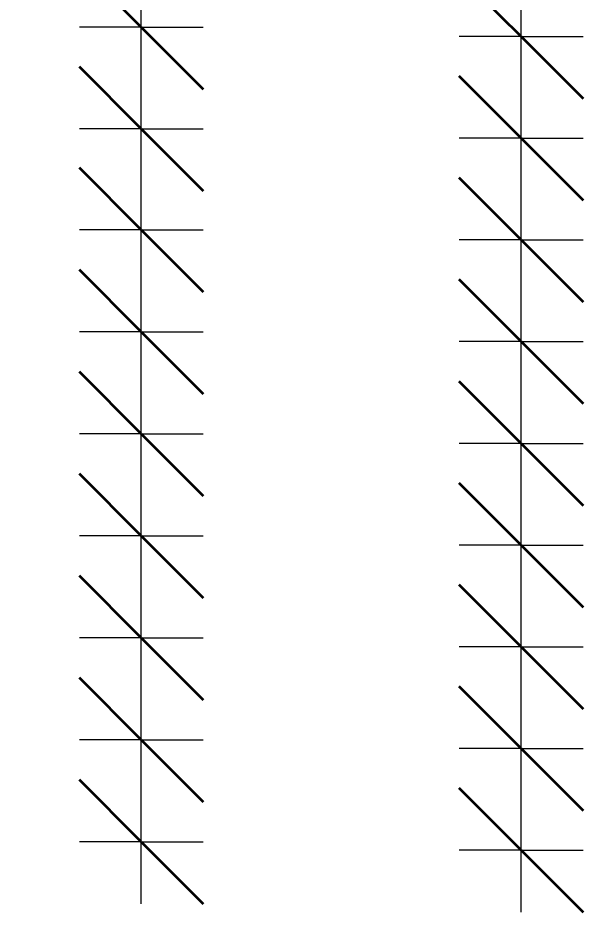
# Model space of a CAD drawing. Header units: millimetres. Extents: x -31655 to -5862, y 2843 to 78926.
# Drawn here: x -25720 to -25173, y 3244 to 4109 of the extents above; entities that cross this region are included whole.
import ezdxf

# ---------------------------------------------------------------- set-up
doc = ezdxf.new("R2010")
doc.units = ezdxf.units.MM
doc.layers.add('A-ANNO-DIMS', color=211, linetype='Continuous', lineweight=9)
doc.layers.add('A-ANNO-DIMS-40', color=211, linetype='Continuous', lineweight=9)
doc.styles.add('Nirmala UI', font='Nirmala.ttf', dxfattribs={"height": 95.25})
doc.dimstyles.new('Arc_Length_-_2_5mm_Arial', dxfattribs={"dimscale": 304.8, "dimtxt": 100.546939, "dimasz": 0.393701, "dimexe": 0.19685, "dimexo": 0.0625, "dimgap": 0.229659, "dimtad": 1, "dimdec": 4, "dimzin": 0, "dimdsep": 46, "dimtxsty": 'Nirmala UI', "dimblk1": 'OBLIQUE', "dimblk2": 'OBLIQUE', "dimsah": 1, "dimcen": 0.09, "dimdle": 0.19685, "dimazin": 0, "dimtfac": 1, "dimtdec": 4, "dimtix": 1, "dimtmove": 0, "dimatfit": 3, "dimfxl": 0.19685, "dimfxlon": 1, "dimtvp": 1, "dimtolj": 1, "dimtzin": 0, "dimarcsym": 2})

# ---------------------------------------------------------------- blocks, each defined once
blk = doc.blocks.new('DIMBLOCK1-Elevation Front')
at = {"layer": 'A-ANNO-DIMS-40', "lineweight": 35}
for p, q in [((-25600.58, 3410.47), (-25660.58, 3470.47)), ((-25600.58, 3410.47), (-25540.58, 3350.47)), ((-25600.58, 3311.75), (-25660.58, 3371.75)), ((-25600.58, 3311.75), (-25540.58, 3251.75))]:
    blk.add_line(p, q, dxfattribs=at)
at = {"layer": 'A-ANNO-DIMS-40'}
for p, q in [((-25600.58, 3410.47), (-25660.58, 3410.47)), ((-25600.58, 3251.75), (-25600.58, 3410.47)), ((-25600.58, 3410.47), (-25540.58, 3410.47)), ((-25600.58, 3311.75), (-25660.58, 3311.75)), ((-25600.58, 3311.75), (-25540.58, 3311.75))]:
    blk.add_line(p, q, dxfattribs=at)
blk = doc.blocks.new('_Oblique')
at = {"color": 0, "linetype": 'ByBlock', "lineweight": -2}
blk.add_line((-0.5, -0.5), (0.5, 0.5), dxfattribs=at)
blk = doc.blocks.new('DIMBLOCK2-Elevation Front')
at = {"layer": 'A-ANNO-DIMS-40', "lineweight": 35}
for p, q in [((-25600.58, 3509.19), (-25660.58, 3569.19)), ((-25600.58, 3509.19), (-25540.58, 3449.19)), ((-25600.58, 3410.47), (-25660.58, 3470.47)), ((-25600.58, 3410.47), (-25540.58, 3350.47))]:
    blk.add_line(p, q, dxfattribs=at)
at = {"layer": 'A-ANNO-DIMS-40'}
for p, q in [((-25600.58, 3509.19), (-25660.58, 3509.19)), ((-25600.58, 3410.47), (-25600.58, 3509.19)), ((-25600.58, 3509.19), (-25540.58, 3509.19)), ((-25600.58, 3410.47), (-25660.58, 3410.47)), ((-25600.58, 3410.47), (-25540.58, 3410.47))]:
    blk.add_line(p, q, dxfattribs=at)
blk = doc.blocks.new('DIMBLOCK3-Elevation Front')
at = {"layer": 'A-ANNO-DIMS-40', "lineweight": 35}
for p, q in [((-25600.58, 3607.92), (-25660.58, 3667.92)), ((-25600.58, 3607.92), (-25540.58, 3547.92)), ((-25600.58, 3509.19), (-25660.58, 3569.19)), ((-25600.58, 3509.19), (-25540.58, 3449.19))]:
    blk.add_line(p, q, dxfattribs=at)
at = {"layer": 'A-ANNO-DIMS-40'}
for p, q in [((-25600.58, 3607.92), (-25660.58, 3607.92)), ((-25600.58, 3509.19), (-25600.58, 3607.92)), ((-25600.58, 3607.92), (-25540.58, 3607.92)), ((-25600.58, 3509.19), (-25660.58, 3509.19)), ((-25600.58, 3509.19), (-25540.58, 3509.19))]:
    blk.add_line(p, q, dxfattribs=at)
blk = doc.blocks.new('DIMBLOCK4-Elevation Front')
at = {"layer": 'A-ANNO-DIMS-40', "lineweight": 35}
for p, q in [((-25600.58, 3706.64), (-25660.58, 3766.64)), ((-25600.58, 3706.64), (-25540.58, 3646.64)), ((-25600.58, 3607.92), (-25660.58, 3667.92)), ((-25600.58, 3607.92), (-25540.58, 3547.92))]:
    blk.add_line(p, q, dxfattribs=at)
at = {"layer": 'A-ANNO-DIMS-40'}
for p, q in [((-25600.58, 3706.64), (-25660.58, 3706.64)), ((-25600.58, 3607.92), (-25600.58, 3706.64)), ((-25600.58, 3706.64), (-25540.58, 3706.64)), ((-25600.58, 3607.92), (-25660.58, 3607.92)), ((-25600.58, 3607.92), (-25540.58, 3607.92))]:
    blk.add_line(p, q, dxfattribs=at)
blk = doc.blocks.new('DIMBLOCK5-Elevation Front')
at = {"layer": 'A-ANNO-DIMS-40', "lineweight": 35}
for p, q in [((-25600.58, 3805.36), (-25660.58, 3865.36)), ((-25600.58, 3805.36), (-25540.58, 3745.36)), ((-25600.58, 3706.64), (-25660.58, 3766.64)), ((-25600.58, 3706.64), (-25540.58, 3646.64))]:
    blk.add_line(p, q, dxfattribs=at)
at = {"layer": 'A-ANNO-DIMS-40'}
for p, q in [((-25600.58, 3805.36), (-25660.58, 3805.36)), ((-25600.58, 3706.64), (-25600.58, 3805.36)), ((-25600.58, 3805.36), (-25540.58, 3805.36)), ((-25600.58, 3706.64), (-25660.58, 3706.64)), ((-25600.58, 3706.64), (-25540.58, 3706.64))]:
    blk.add_line(p, q, dxfattribs=at)
blk = doc.blocks.new('DIMBLOCK6-Elevation Front')
at = {"layer": 'A-ANNO-DIMS-40', "lineweight": 35}
for p, q in [((-25600.58, 3904.08), (-25660.58, 3964.08)), ((-25600.58, 3904.08), (-25540.58, 3844.08)), ((-25600.58, 3805.36), (-25660.58, 3865.36)), ((-25600.58, 3805.36), (-25540.58, 3745.36))]:
    blk.add_line(p, q, dxfattribs=at)
at = {"layer": 'A-ANNO-DIMS-40'}
for p, q in [((-25600.58, 3904.08), (-25660.58, 3904.08)), ((-25600.58, 3805.36), (-25600.58, 3904.08)), ((-25600.58, 3904.08), (-25540.58, 3904.08)), ((-25600.58, 3805.36), (-25660.58, 3805.36)), ((-25600.58, 3805.36), (-25540.58, 3805.36))]:
    blk.add_line(p, q, dxfattribs=at)
blk = doc.blocks.new('DIMBLOCK7-Elevation Front')
at = {"layer": 'A-ANNO-DIMS-40', "lineweight": 35}
for p, q in [((-25600.58, 4001.73), (-25660.58, 4061.73)), ((-25600.58, 4001.73), (-25540.58, 3941.73)), ((-25600.58, 3904.08), (-25660.58, 3964.08)), ((-25600.58, 3904.08), (-25540.58, 3844.08))]:
    blk.add_line(p, q, dxfattribs=at)
at = {"layer": 'A-ANNO-DIMS-40'}
for p, q in [((-25600.58, 4001.73), (-25660.58, 4001.73)), ((-25600.58, 3904.08), (-25600.58, 4001.73)), ((-25600.58, 4001.73), (-25540.58, 4001.73)), ((-25600.58, 3904.08), (-25660.58, 3904.08)), ((-25600.58, 3904.08), (-25540.58, 3904.08))]:
    blk.add_line(p, q, dxfattribs=at)
blk = doc.blocks.new('DIMBLOCK8-Elevation Front')
at = {"layer": 'A-ANNO-DIMS-40', "lineweight": 35}
for p, q in [((-25600.58, 4100.06), (-25660.58, 4160.06)), ((-25600.58, 4100.06), (-25540.58, 4040.06)), ((-25600.58, 4001.73), (-25660.58, 4061.73)), ((-25600.58, 4001.73), (-25540.58, 3941.73))]:
    blk.add_line(p, q, dxfattribs=at)
at = {"layer": 'A-ANNO-DIMS-40'}
for p, q in [((-25600.58, 4100.06), (-25660.58, 4100.06)), ((-25600.58, 4001.73), (-25600.58, 4100.06)), ((-25600.58, 4100.06), (-25540.58, 4100.06)), ((-25600.58, 4001.73), (-25660.58, 4001.73)), ((-25600.58, 4001.73), (-25540.58, 4001.73))]:
    blk.add_line(p, q, dxfattribs=at)
blk = doc.blocks.new('DIMBLOCK9-Elevation Front')
at = {"layer": 'A-ANNO-DIMS-40', "lineweight": 35}
for p, q in [((-25600.58, 4198.39), (-25660.58, 4258.39)), ((-25600.58, 4198.39), (-25540.58, 4138.39)), ((-25600.58, 4100.06), (-25660.58, 4160.06)), ((-25600.58, 4100.06), (-25540.58, 4040.06))]:
    blk.add_line(p, q, dxfattribs=at)
at = {"layer": 'A-ANNO-DIMS-40'}
for p, q in [((-25600.58, 4198.39), (-25660.58, 4198.39)), ((-25600.58, 4100.06), (-25600.58, 4198.39)), ((-25600.58, 4198.39), (-25540.58, 4198.39)), ((-25600.58, 4100.06), (-25660.58, 4100.06)), ((-25600.58, 4100.06), (-25540.58, 4100.06))]:
    blk.add_line(p, q, dxfattribs=at)
blk = doc.blocks.new('DIMBLOCK30-Elevation Front')
at = {"layer": 'A-ANNO-DIMS-40', "lineweight": 35}
for p, q in [((-25600.58, 4001.73), (-25660.58, 4061.73)), ((-25600.58, 4001.73), (-25540.58, 3941.73)), ((-25600.58, 3904.08), (-25660.58, 3964.08)), ((-25600.58, 3904.08), (-25540.58, 3844.08)), ((-25600.58, 3805.36), (-25660.58, 3865.36)), ((-25600.58, 3805.36), (-25540.58, 3745.36)), ((-25600.58, 3706.64), (-25660.58, 3766.64)), ((-25600.58, 3706.64), (-25540.58, 3646.64)), ((-25600.58, 3607.92), (-25660.58, 3667.92)), ((-25600.58, 3607.92), (-25540.58, 3547.92)), ((-25600.58, 3509.19), (-25660.58, 3569.19)), ((-25600.58, 3509.19), (-25540.58, 3449.19)), ((-25600.58, 3410.47), (-25660.58, 3470.47)), ((-25600.58, 3410.47), (-25540.58, 3350.47)), ((-25600.58, 3311.75), (-25660.58, 3371.75)), ((-25600.58, 3311.75), (-25540.58, 3251.75))]:
    blk.add_line(p, q, dxfattribs=at)
at = {"layer": 'A-ANNO-DIMS-40'}
for p, q in [((-25600.58, 4001.73), (-25660.58, 4001.73)), ((-25600.58, 3904.08), (-25600.58, 4001.73)), ((-25600.58, 4001.73), (-25540.58, 4001.73)), ((-25600.58, 3904.08), (-25660.58, 3904.08)), ((-25600.58, 3251.75), (-25600.58, 3904.08)), ((-25600.58, 3805.36), (-25600.58, 3904.08)), ((-25600.58, 3904.08), (-25540.58, 3904.08)), ((-25600.58, 3805.36), (-25660.58, 3805.36)), ((-25600.58, 3706.64), (-25600.58, 3805.36)), ((-25600.58, 3805.36), (-25540.58, 3805.36)), ((-25600.58, 3706.64), (-25660.58, 3706.64)), ((-25600.58, 3607.92), (-25600.58, 3706.64)), ((-25600.58, 3706.64), (-25540.58, 3706.64)), ((-25600.58, 3607.92), (-25660.58, 3607.92)), ((-25600.58, 3509.19), (-25600.58, 3607.92)), ((-25600.58, 3607.92), (-25540.58, 3607.92)), ((-25600.58, 3509.19), (-25660.58, 3509.19)), ((-25600.58, 3410.47), (-25600.58, 3509.19)), ((-25600.58, 3509.19), (-25540.58, 3509.19)), ((-25600.58, 3410.47), (-25660.58, 3410.47)), ((-25600.58, 3251.75), (-25600.58, 3410.47)), ((-25600.58, 3410.47), (-25540.58, 3410.47)), ((-25600.58, 3311.75), (-25660.58, 3311.75)), ((-25600.58, 3311.75), (-25540.58, 3311.75))]:
    blk.add_line(p, q, dxfattribs=at)
blk = doc.blocks.new('_None')
blk = doc.blocks.new('DIMBLOCK31-Elevation Front')
at = {"layer": 'A-ANNO-DIMS-40', "lineweight": 35}
for p, q in [((-25600.58, 5575.96), (-25660.58, 5635.96)), ((-25600.58, 5575.96), (-25540.58, 5515.96)), ((-25600.58, 5476.68), (-25660.58, 5536.68)), ((-25600.58, 5476.68), (-25540.58, 5416.68)), ((-25600.58, 5378.35), (-25660.58, 5438.35)), ((-25600.58, 5378.35), (-25540.58, 5318.35)), ((-25600.58, 5280.02), (-25660.58, 5340.02)), ((-25600.58, 5280.02), (-25540.58, 5220.02)), ((-25600.58, 5181.69), (-25660.58, 5241.69)), ((-25600.58, 5181.69), (-25540.58, 5121.69)), ((-25600.58, 5083.36), (-25660.58, 5143.36)), ((-25600.58, 5083.36), (-25540.58, 5023.36)), ((-25600.58, 4985.03), (-25660.58, 5045.03)), ((-25600.58, 4985.03), (-25540.58, 4925.03)), ((-25600.58, 4886.7), (-25660.58, 4946.7)), ((-25600.58, 4886.7), (-25540.58, 4826.7)), ((-25600.58, 4788.37), (-25660.58, 4848.37)), ((-25600.58, 4788.37), (-25540.58, 4728.37)), ((-25600.58, 4690.04), (-25660.58, 4750.04)), ((-25600.58, 4690.04), (-25540.58, 4630.04)), ((-25600.58, 4591.71), (-25660.58, 4651.71)), ((-25600.58, 4591.71), (-25540.58, 4531.71)), ((-25600.58, 4493.38), (-25660.58, 4553.38)), ((-25600.58, 4493.38), (-25540.58, 4433.38)), ((-25600.58, 4395.05), (-25660.58, 4455.05)), ((-25600.58, 4395.05), (-25540.58, 4335.05)), ((-25600.58, 4296.72), (-25660.58, 4356.72)), ((-25600.58, 4296.72), (-25540.58, 4236.72)), ((-25600.58, 4198.39), (-25660.58, 4258.39)), ((-25600.58, 4198.39), (-25540.58, 4138.39)), ((-25600.58, 4100.06), (-25660.58, 4160.06)), ((-25600.58, 4100.06), (-25540.58, 4040.06)), ((-25600.58, 4001.73), (-25660.58, 4061.73)), ((-25600.58, 4001.73), (-25540.58, 3941.73)), ((-25600.58, 3904.08), (-25660.58, 3964.08)), ((-25600.58, 3904.08), (-25540.58, 3844.08))]:
    blk.add_line(p, q, dxfattribs=at)
at = {"layer": 'A-ANNO-DIMS-40'}
for p, q in [((-25600.58, 5575.96), (-25660.58, 5575.96)), ((-25600.58, 5476.68), (-25600.58, 5575.96)), ((-25600.58, 5575.96), (-25540.58, 5575.96)), ((-25600.58, 5476.68), (-25660.58, 5476.68)), ((-25600.58, 3904.08), (-25600.58, 5476.68)), ((-25600.58, 5378.35), (-25600.58, 5476.68)), ((-25600.58, 5476.68), (-25540.58, 5476.68)), ((-25600.58, 5378.35), (-25660.58, 5378.35)), ((-25600.58, 5280.02), (-25600.58, 5378.35)), ((-25600.58, 5378.35), (-25540.58, 5378.35)), ((-25600.58, 5280.02), (-25660.58, 5280.02)), ((-25600.58, 5181.69), (-25600.58, 5280.02)), ((-25600.58, 5280.02), (-25540.58, 5280.02)), ((-25600.58, 5181.69), (-25660.58, 5181.69)), ((-25600.58, 5083.36), (-25600.58, 5181.69)), ((-25600.58, 5181.69), (-25540.58, 5181.69)), ((-25600.58, 5083.36), (-25660.58, 5083.36)), ((-25600.58, 4985.03), (-25600.58, 5083.36)), ((-25600.58, 5083.36), (-25540.58, 5083.36)), ((-25600.58, 4985.03), (-25660.58, 4985.03)), ((-25600.58, 4886.7), (-25600.58, 4985.03)), ((-25600.58, 4985.03), (-25540.58, 4985.03)), ((-25600.58, 4886.7), (-25660.58, 4886.7)), ((-25600.58, 4788.37), (-25600.58, 4886.7)), ((-25600.58, 4886.7), (-25540.58, 4886.7)), ((-25600.58, 4788.37), (-25660.58, 4788.37)), ((-25600.58, 4690.04), (-25600.58, 4788.37)), ((-25600.58, 4788.37), (-25540.58, 4788.37)), ((-25600.58, 4690.04), (-25660.58, 4690.04)), ((-25600.58, 4591.71), (-25600.58, 4690.04)), ((-25600.58, 4690.04), (-25540.58, 4690.04)), ((-25600.58, 4591.71), (-25660.58, 4591.71)), ((-25600.58, 4493.38), (-25600.58, 4591.71)), ((-25600.58, 4591.71), (-25540.58, 4591.71)), ((-25600.58, 4493.38), (-25660.58, 4493.38)), ((-25600.58, 4395.05), (-25600.58, 4493.38)), ((-25600.58, 4493.38), (-25540.58, 4493.38)), ((-25600.58, 4395.05), (-25660.58, 4395.05)), ((-25600.58, 4296.72), (-25600.58, 4395.05)), ((-25600.58, 4395.05), (-25540.58, 4395.05)), ((-25600.58, 4296.72), (-25660.58, 4296.72)), ((-25600.58, 4198.39), (-25600.58, 4296.72)), ((-25600.58, 4296.72), (-25540.58, 4296.72)), ((-25600.58, 4198.39), (-25660.58, 4198.39)), ((-25600.58, 4100.06), (-25600.58, 4198.39)), ((-25600.58, 4198.39), (-25540.58, 4198.39)), ((-25600.58, 4100.06), (-25660.58, 4100.06)), ((-25600.58, 4001.73), (-25600.58, 4100.06)), ((-25600.58, 4100.06), (-25540.58, 4100.06)), ((-25600.58, 4001.73), (-25660.58, 4001.73)), ((-25600.58, 3904.08), (-25600.58, 4001.73)), ((-25600.58, 4001.73), (-25540.58, 4001.73)), ((-25600.58, 3904.08), (-25660.58, 3904.08)), ((-25600.58, 3904.08), (-25540.58, 3904.08))]:
    blk.add_line(p, q, dxfattribs=at)
blk = doc.blocks.new('DIMBLOCK34-Elevation Front')
at = {"layer": 'A-ANNO-DIMS-40', "lineweight": 35}
for p, q in [((-25232.69, 3402.16), (-25292.69, 3462.16)), ((-25232.69, 3402.16), (-25172.69, 3342.16)), ((-25232.69, 3303.75), (-25292.69, 3363.75)), ((-25232.69, 3303.75), (-25172.69, 3243.75))]:
    blk.add_line(p, q, dxfattribs=at)
at = {"layer": 'A-ANNO-DIMS-40'}
for p, q in [((-25232.69, 3402.16), (-25292.69, 3402.16)), ((-25232.69, 3243.75), (-25232.69, 3402.16)), ((-25232.69, 3402.16), (-25172.69, 3402.16)), ((-25232.69, 3303.75), (-25292.69, 3303.75)), ((-25232.69, 3303.75), (-25172.69, 3303.75))]:
    blk.add_line(p, q, dxfattribs=at)
blk = doc.blocks.new('DIMBLOCK35-Elevation Front')
at = {"layer": 'A-ANNO-DIMS-40', "lineweight": 35}
for p, q in [((-25232.69, 3500.57), (-25292.69, 3560.57)), ((-25232.69, 3500.57), (-25172.69, 3440.57)), ((-25232.69, 3402.16), (-25292.69, 3462.16)), ((-25232.69, 3402.16), (-25172.69, 3342.16))]:
    blk.add_line(p, q, dxfattribs=at)
at = {"layer": 'A-ANNO-DIMS-40'}
for p, q in [((-25232.69, 3500.57), (-25292.69, 3500.57)), ((-25232.69, 3402.16), (-25232.69, 3500.57)), ((-25232.69, 3500.57), (-25172.69, 3500.57)), ((-25232.69, 3402.16), (-25292.69, 3402.16)), ((-25232.69, 3402.16), (-25172.69, 3402.16))]:
    blk.add_line(p, q, dxfattribs=at)
blk = doc.blocks.new('DIMBLOCK36-Elevation Front')
at = {"layer": 'A-ANNO-DIMS-40', "lineweight": 35}
for p, q in [((-25232.69, 3598.98), (-25292.69, 3658.98)), ((-25232.69, 3598.98), (-25172.69, 3538.98)), ((-25232.69, 3500.57), (-25292.69, 3560.57)), ((-25232.69, 3500.57), (-25172.69, 3440.57))]:
    blk.add_line(p, q, dxfattribs=at)
at = {"layer": 'A-ANNO-DIMS-40'}
for p, q in [((-25232.69, 3598.98), (-25292.69, 3598.98)), ((-25232.69, 3500.57), (-25232.69, 3598.98)), ((-25232.69, 3598.98), (-25172.69, 3598.98)), ((-25232.69, 3500.57), (-25292.69, 3500.57)), ((-25232.69, 3500.57), (-25172.69, 3500.57))]:
    blk.add_line(p, q, dxfattribs=at)
blk = doc.blocks.new('DIMBLOCK37-Elevation Front')
at = {"layer": 'A-ANNO-DIMS-40', "lineweight": 35}
for p, q in [((-25232.69, 3697.39), (-25292.69, 3757.39)), ((-25232.69, 3697.39), (-25172.69, 3637.39)), ((-25232.69, 3598.98), (-25292.69, 3658.98)), ((-25232.69, 3598.98), (-25172.69, 3538.98))]:
    blk.add_line(p, q, dxfattribs=at)
at = {"layer": 'A-ANNO-DIMS-40'}
for p, q in [((-25232.69, 3697.39), (-25292.69, 3697.39)), ((-25232.69, 3598.98), (-25232.69, 3697.39)), ((-25232.69, 3697.39), (-25172.69, 3697.39)), ((-25232.69, 3598.98), (-25292.69, 3598.98)), ((-25232.69, 3598.98), (-25172.69, 3598.98))]:
    blk.add_line(p, q, dxfattribs=at)
blk = doc.blocks.new('DIMBLOCK38-Elevation Front')
at = {"layer": 'A-ANNO-DIMS-40', "lineweight": 35}
for p, q in [((-25232.69, 3795.8), (-25292.69, 3855.8)), ((-25232.69, 3795.8), (-25172.69, 3735.8)), ((-25232.69, 3697.39), (-25292.69, 3757.39)), ((-25232.69, 3697.39), (-25172.69, 3637.39))]:
    blk.add_line(p, q, dxfattribs=at)
at = {"layer": 'A-ANNO-DIMS-40'}
for p, q in [((-25232.69, 3795.8), (-25292.69, 3795.8)), ((-25232.69, 3697.39), (-25232.69, 3795.8)), ((-25232.69, 3795.8), (-25172.69, 3795.8)), ((-25232.69, 3697.39), (-25292.69, 3697.39)), ((-25232.69, 3697.39), (-25172.69, 3697.39))]:
    blk.add_line(p, q, dxfattribs=at)
blk = doc.blocks.new('DIMBLOCK39-Elevation Front')
at = {"layer": 'A-ANNO-DIMS-40', "lineweight": 35}
for p, q in [((-25232.69, 3894.21), (-25292.69, 3954.21)), ((-25232.69, 3894.21), (-25172.69, 3834.21)), ((-25232.69, 3795.8), (-25292.69, 3855.8)), ((-25232.69, 3795.8), (-25172.69, 3735.8))]:
    blk.add_line(p, q, dxfattribs=at)
at = {"layer": 'A-ANNO-DIMS-40'}
for p, q in [((-25232.69, 3894.21), (-25292.69, 3894.21)), ((-25232.69, 3795.8), (-25232.69, 3894.21)), ((-25232.69, 3894.21), (-25172.69, 3894.21)), ((-25232.69, 3795.8), (-25292.69, 3795.8)), ((-25232.69, 3795.8), (-25172.69, 3795.8))]:
    blk.add_line(p, q, dxfattribs=at)
blk = doc.blocks.new('DIMBLOCK40-Elevation Front')
at = {"layer": 'A-ANNO-DIMS-40', "lineweight": 35}
for p, q in [((-25232.69, 3992.62), (-25292.69, 4052.62)), ((-25232.69, 3992.62), (-25172.69, 3932.62)), ((-25232.69, 3894.21), (-25292.69, 3954.21)), ((-25232.69, 3894.21), (-25172.69, 3834.21))]:
    blk.add_line(p, q, dxfattribs=at)
at = {"layer": 'A-ANNO-DIMS-40'}
for p, q in [((-25232.69, 3992.62), (-25292.69, 3992.62)), ((-25232.69, 3894.21), (-25232.69, 3992.62)), ((-25232.69, 3992.62), (-25172.69, 3992.62)), ((-25232.69, 3894.21), (-25292.69, 3894.21)), ((-25232.69, 3894.21), (-25172.69, 3894.21))]:
    blk.add_line(p, q, dxfattribs=at)
blk = doc.blocks.new('DIMBLOCK41-Elevation Front')
at = {"layer": 'A-ANNO-DIMS-40', "lineweight": 35}
for p, q in [((-25232.69, 4091.03), (-25292.69, 4151.03)), ((-25232.69, 4091.03), (-25172.69, 4031.03)), ((-25232.69, 3992.62), (-25292.69, 4052.62)), ((-25232.69, 3992.62), (-25172.69, 3932.62))]:
    blk.add_line(p, q, dxfattribs=at)
at = {"layer": 'A-ANNO-DIMS-40'}
for p, q in [((-25232.69, 4091.03), (-25292.69, 4091.03)), ((-25232.69, 3992.62), (-25232.69, 4091.03)), ((-25232.69, 4091.03), (-25172.69, 4091.03)), ((-25232.69, 3992.62), (-25292.69, 3992.62)), ((-25232.69, 3992.62), (-25172.69, 3992.62))]:
    blk.add_line(p, q, dxfattribs=at)
blk = doc.blocks.new('DIMBLOCK42-Elevation Front')
at = {"layer": 'A-ANNO-DIMS-40', "lineweight": 35}
for p, q in [((-25232.69, 4189.44), (-25292.69, 4249.44)), ((-25232.69, 4189.44), (-25172.69, 4129.44)), ((-25232.69, 4091.03), (-25292.69, 4151.03)), ((-25232.69, 4091.03), (-25172.69, 4031.03))]:
    blk.add_line(p, q, dxfattribs=at)
at = {"layer": 'A-ANNO-DIMS-40'}
for p, q in [((-25232.69, 4189.44), (-25292.69, 4189.44)), ((-25232.69, 4091.03), (-25232.69, 4189.44)), ((-25232.69, 4189.44), (-25172.69, 4189.44)), ((-25232.69, 4091.03), (-25292.69, 4091.03)), ((-25232.69, 4091.03), (-25172.69, 4091.03))]:
    blk.add_line(p, q, dxfattribs=at)
blk = doc.blocks.new('DIMBLOCK63-Elevation Front')
at = {"layer": 'A-ANNO-DIMS-40', "lineweight": 35}
for p, q in [((-25232.69, 6157.62), (-25292.69, 6217.62)), ((-25232.69, 6157.62), (-25172.69, 6097.62)), ((-25232.69, 6059.22), (-25292.69, 6119.22)), ((-25232.69, 6059.22), (-25172.69, 5999.22)), ((-25232.69, 5960.81), (-25292.69, 6020.81)), ((-25232.69, 5960.81), (-25172.69, 5900.81)), ((-25232.69, 5862.4), (-25292.69, 5922.4)), ((-25232.69, 5862.4), (-25172.69, 5802.4)), ((-25232.69, 5763.99), (-25292.69, 5823.99)), ((-25232.69, 5763.99), (-25172.69, 5703.99)), ((-25232.69, 5665.58), (-25292.69, 5725.58)), ((-25232.69, 5665.58), (-25172.69, 5605.58)), ((-25232.69, 5567.17), (-25292.69, 5627.17)), ((-25232.69, 5567.17), (-25172.69, 5507.17)), ((-25232.69, 5468.76), (-25292.69, 5528.76)), ((-25232.69, 5468.76), (-25172.69, 5408.76)), ((-25232.69, 5370.35), (-25292.69, 5430.35)), ((-25232.69, 5370.35), (-25172.69, 5310.35)), ((-25232.69, 5271.94), (-25292.69, 5331.94)), ((-25232.69, 5271.94), (-25172.69, 5211.94)), ((-25232.69, 5173.53), (-25292.69, 5233.53)), ((-25232.69, 5173.53), (-25172.69, 5113.53)), ((-25232.69, 5075.12), (-25292.69, 5135.12)), ((-25232.69, 5075.12), (-25172.69, 5015.12)), ((-25232.69, 4976.71), (-25292.69, 5036.71)), ((-25232.69, 4976.71), (-25172.69, 4916.71)), ((-25232.69, 4878.3), (-25292.69, 4938.3)), ((-25232.69, 4878.3), (-25172.69, 4818.3)), ((-25232.69, 4779.89), (-25292.69, 4839.89)), ((-25232.69, 4779.89), (-25172.69, 4719.89)), ((-25232.69, 4681.48), (-25292.69, 4741.48)), ((-25232.69, 4681.48), (-25172.69, 4621.48)), ((-25232.69, 4583.07), (-25292.69, 4643.07)), ((-25232.69, 4583.07), (-25172.69, 4523.07)), ((-25232.69, 4484.66), (-25292.69, 4544.66)), ((-25232.69, 4484.66), (-25172.69, 4424.66)), ((-25232.69, 4386.25), (-25292.69, 4446.25)), ((-25232.69, 4386.25), (-25172.69, 4326.25)), ((-25232.69, 4287.84), (-25292.69, 4347.84)), ((-25232.69, 4287.84), (-25172.69, 4227.84)), ((-25232.69, 4189.44), (-25292.69, 4249.44)), ((-25232.69, 4189.44), (-25172.69, 4129.44)), ((-25232.69, 4091.03), (-25292.69, 4151.03)), ((-25232.69, 4091.03), (-25172.69, 4031.03)), ((-25232.69, 3992.62), (-25292.69, 4052.62)), ((-25232.69, 3992.62), (-25172.69, 3932.62)), ((-25232.69, 3894.21), (-25292.69, 3954.21)), ((-25232.69, 3894.21), (-25172.69, 3834.21)), ((-25232.69, 3795.8), (-25292.69, 3855.8)), ((-25232.69, 3795.8), (-25172.69, 3735.8)), ((-25232.69, 3697.39), (-25292.69, 3757.39)), ((-25232.69, 3697.39), (-25172.69, 3637.39)), ((-25232.69, 3598.98), (-25292.69, 3658.98)), ((-25232.69, 3598.98), (-25172.69, 3538.98)), ((-25232.69, 3500.57), (-25292.69, 3560.57)), ((-25232.69, 3500.57), (-25172.69, 3440.57)), ((-25232.69, 3402.16), (-25292.69, 3462.16)), ((-25232.69, 3402.16), (-25172.69, 3342.16)), ((-25232.69, 3303.75), (-25292.69, 3363.75)), ((-25232.69, 3303.75), (-25172.69, 3243.75))]:
    blk.add_line(p, q, dxfattribs=at)
at = {"layer": 'A-ANNO-DIMS-40'}
for p, q in [((-25232.69, 3243.75), (-25232.69, 6217.62)), ((-25232.69, 6059.22), (-25232.69, 6217.62)), ((-25232.69, 6157.62), (-25292.69, 6157.62)), ((-25232.69, 6157.62), (-25172.69, 6157.62)), ((-25232.69, 6059.22), (-25292.69, 6059.22)), ((-25232.69, 5960.81), (-25232.69, 6059.22)), ((-25232.69, 6059.22), (-25172.69, 6059.22)), ((-25232.69, 5960.81), (-25292.69, 5960.81)), ((-25232.69, 5862.4), (-25232.69, 5960.81)), ((-25232.69, 5960.81), (-25172.69, 5960.81)), ((-25232.69, 5862.4), (-25292.69, 5862.4)), ((-25232.69, 5763.99), (-25232.69, 5862.4)), ((-25232.69, 5862.4), (-25172.69, 5862.4)), ((-25232.69, 5763.99), (-25292.69, 5763.99)), ((-25232.69, 5665.58), (-25232.69, 5763.99)), ((-25232.69, 5763.99), (-25172.69, 5763.99)), ((-25232.69, 5665.58), (-25292.69, 5665.58)), ((-25232.69, 5567.17), (-25232.69, 5665.58)), ((-25232.69, 5665.58), (-25172.69, 5665.58)), ((-25232.69, 5567.17), (-25292.69, 5567.17)), ((-25232.69, 5468.76), (-25232.69, 5567.17)), ((-25232.69, 5567.17), (-25172.69, 5567.17)), ((-25232.69, 5468.76), (-25292.69, 5468.76)), ((-25232.69, 5370.35), (-25232.69, 5468.76)), ((-25232.69, 5468.76), (-25172.69, 5468.76)), ((-25232.69, 5370.35), (-25292.69, 5370.35)), ((-25232.69, 5271.94), (-25232.69, 5370.35)), ((-25232.69, 5370.35), (-25172.69, 5370.35)), ((-25232.69, 5271.94), (-25292.69, 5271.94)), ((-25232.69, 5173.53), (-25232.69, 5271.94)), ((-25232.69, 5271.94), (-25172.69, 5271.94)), ((-25232.69, 5173.53), (-25292.69, 5173.53)), ((-25232.69, 5075.12), (-25232.69, 5173.53)), ((-25232.69, 5173.53), (-25172.69, 5173.53)), ((-25232.69, 5075.12), (-25292.69, 5075.12)), ((-25232.69, 4976.71), (-25232.69, 5075.12)), ((-25232.69, 5075.12), (-25172.69, 5075.12)), ((-25232.69, 4976.71), (-25292.69, 4976.71)), ((-25232.69, 4878.3), (-25232.69, 4976.71)), ((-25232.69, 4976.71), (-25172.69, 4976.71)), ((-25232.69, 4878.3), (-25292.69, 4878.3)), ((-25232.69, 4779.89), (-25232.69, 4878.3)), ((-25232.69, 4878.3), (-25172.69, 4878.3)), ((-25232.69, 4779.89), (-25292.69, 4779.89)), ((-25232.69, 4681.48), (-25232.69, 4779.89)), ((-25232.69, 4779.89), (-25172.69, 4779.89)), ((-25232.69, 4681.48), (-25292.69, 4681.48)), ((-25232.69, 4583.07), (-25232.69, 4681.48)), ((-25232.69, 4681.48), (-25172.69, 4681.48)), ((-25232.69, 4583.07), (-25292.69, 4583.07)), ((-25232.69, 4484.66), (-25232.69, 4583.07)), ((-25232.69, 4583.07), (-25172.69, 4583.07)), ((-25232.69, 4484.66), (-25292.69, 4484.66)), ((-25232.69, 4386.25), (-25232.69, 4484.66)), ((-25232.69, 4484.66), (-25172.69, 4484.66)), ((-25232.69, 4386.25), (-25292.69, 4386.25)), ((-25232.69, 4287.84), (-25232.69, 4386.25)), ((-25232.69, 4386.25), (-25172.69, 4386.25)), ((-25232.69, 4287.84), (-25292.69, 4287.84)), ((-25232.69, 4189.44), (-25232.69, 4287.84)), ((-25232.69, 4287.84), (-25172.69, 4287.84)), ((-25232.69, 4189.44), (-25292.69, 4189.44)), ((-25232.69, 4091.03), (-25232.69, 4189.44)), ((-25232.69, 4189.44), (-25172.69, 4189.44)), ((-25232.69, 4091.03), (-25292.69, 4091.03)), ((-25232.69, 3992.62), (-25232.69, 4091.03)), ((-25232.69, 4091.03), (-25172.69, 4091.03)), ((-25232.69, 3992.62), (-25292.69, 3992.62)), ((-25232.69, 3894.21), (-25232.69, 3992.62)), ((-25232.69, 3992.62), (-25172.69, 3992.62)), ((-25232.69, 3894.21), (-25292.69, 3894.21)), ((-25232.69, 3795.8), (-25232.69, 3894.21)), ((-25232.69, 3894.21), (-25172.69, 3894.21)), ((-25232.69, 3795.8), (-25292.69, 3795.8)), ((-25232.69, 3697.39), (-25232.69, 3795.8)), ((-25232.69, 3795.8), (-25172.69, 3795.8)), ((-25232.69, 3697.39), (-25292.69, 3697.39)), ((-25232.69, 3598.98), (-25232.69, 3697.39)), ((-25232.69, 3697.39), (-25172.69, 3697.39)), ((-25232.69, 3598.98), (-25292.69, 3598.98)), ((-25232.69, 3500.57), (-25232.69, 3598.98)), ((-25232.69, 3598.98), (-25172.69, 3598.98)), ((-25232.69, 3500.57), (-25292.69, 3500.57)), ((-25232.69, 3402.16), (-25232.69, 3500.57)), ((-25232.69, 3500.57), (-25172.69, 3500.57)), ((-25232.69, 3402.16), (-25292.69, 3402.16)), ((-25232.69, 3243.75), (-25232.69, 3402.16)), ((-25232.69, 3402.16), (-25172.69, 3402.16)), ((-25232.69, 3303.75), (-25292.69, 3303.75)), ((-25232.69, 3303.75), (-25172.69, 3303.75))]:
    blk.add_line(p, q, dxfattribs=at)

msp = doc.modelspace()

# ---------------------------------------------------------------- dimensions: what is measured, and where the dimension line sits
at = {"layer": 'A-ANNO-DIMS'}
for base, p1, p2, text, override, picture, middle in [((-25232.6888, 6157.625), (-25292.6888, 3303.75), (-25292.6888, 6157.625), '2854', {"dimpost": '<>', "dimblk1": 'None', "dimblk2": 'None', "dimsah": 1, "dimfxl": 2853.875}, 'DIMBLOCK63-Elevation Front', (-25351.94116, 4730.6875)), ((-25600.58395, 5476.68239), (-25660.58395, 3904.08483), (-25660.58395, 5476.68239), '1562', {"dimpost": '<>', "dimblk1": 'None', "dimblk2": 'None', "dimsah": 1, "dimfxl": 1572.597559}, 'DIMBLOCK31-Elevation Front', (-25720.10199, 4690.38361)), ((-25600.58395, 4198.38931), (-25660.58395, 4100.05907), (-25660.58395, 4198.38931), ' ', {"dimpost": '<>', "dimfxl": 98.330237}, 'DIMBLOCK9-Elevation Front', (-25600.58395, 4149.22419)), ((-25232.6888, 4189.43534), (-25292.6888, 4091.02586), (-25292.6888, 4189.43534), ' ', {"dimpost": '<>', "dimfxl": 98.409483}, 'DIMBLOCK42-Elevation Front', (-25232.6888, 4140.2306)), ((-25600.58395, 4100.05907), (-25660.58395, 4001.72883), (-25660.58395, 4100.05907), ' ', {"dimpost": '<>', "dimfxl": 98.330237}, 'DIMBLOCK8-Elevation Front', (-25600.58395, 4050.89395)), ((-25232.6888, 4091.02586), (-25292.6888, 3992.61638), (-25292.6888, 4091.02586), ' ', {"dimpost": '<>', "dimfxl": 98.409483}, 'DIMBLOCK41-Elevation Front', (-25232.6888, 4041.82112)), ((-25600.58395, 3904.08483), (-25660.58395, 3311.75), (-25660.58395, 3904.08483), '592', {"dimpost": '<>', "dimblk1": 'None', "dimblk2": 'None', "dimsah": 1, "dimfxl": 592.33483}, 'DIMBLOCK30-Elevation Front', (-25719.8363, 3607.91742)), ((-25600.58395, 4001.72883), (-25660.58395, 3904.08483), (-25660.58395, 4001.72883), ' ', {"dimpost": '<>', "dimfxl": 97.644003}, 'DIMBLOCK7-Elevation Front', (-25600.58395, 3952.90683)), ((-25232.6888, 3992.61638), (-25292.6888, 3894.2069), (-25292.6888, 3992.61638), ' ', {"dimpost": '<>', "dimfxl": 98.409483}, 'DIMBLOCK40-Elevation Front', (-25232.6888, 3943.41164)), ((-25600.58395, 3904.08483), (-25660.58395, 3805.36236), (-25660.58395, 3904.08483), ' ', {"dimpost": '<>', "dimfxl": 98.722472}, 'DIMBLOCK6-Elevation Front', (-25600.58395, 3854.72359)), ((-25232.6888, 3894.2069), (-25292.6888, 3795.79741), (-25292.6888, 3894.2069), ' ', {"dimpost": '<>', "dimfxl": 98.409483}, 'DIMBLOCK39-Elevation Front', (-25232.6888, 3845.00216)), ((-25600.58395, 3805.36236), (-25660.58395, 3706.63989), (-25660.58395, 3805.36236), ' ', {"dimpost": '<>', "dimfxl": 98.722472}, 'DIMBLOCK5-Elevation Front', (-25600.58395, 3756.00112)), ((-25232.6888, 3795.79741), (-25292.6888, 3697.38793), (-25292.6888, 3795.79741), ' ', {"dimpost": '<>', "dimfxl": 98.409483}, 'DIMBLOCK38-Elevation Front', (-25232.6888, 3746.59267)), ((-25600.58395, 3706.63989), (-25660.58395, 3607.91742), (-25660.58395, 3706.63989), ' ', {"dimpost": '<>', "dimfxl": 98.722472}, 'DIMBLOCK4-Elevation Front', (-25600.58395, 3657.27865)), ((-25232.6888, 3697.38793), (-25292.6888, 3598.97845), (-25292.6888, 3697.38793), ' ', {"dimpost": '<>', "dimfxl": 98.409483}, 'DIMBLOCK37-Elevation Front', (-25232.6888, 3648.18319)), ((-25600.58395, 3607.91742), (-25660.58395, 3509.19494), (-25660.58395, 3607.91742), ' ', {"dimpost": '<>', "dimfxl": 98.722472}, 'DIMBLOCK3-Elevation Front', (-25600.58395, 3558.55618)), ((-25232.6888, 3598.97845), (-25292.6888, 3500.56897), (-25292.6888, 3598.97845), ' ', {"dimpost": '<>', "dimfxl": 98.409483}, 'DIMBLOCK36-Elevation Front', (-25232.6888, 3549.77371)), ((-25600.58395, 3509.19494), (-25660.58395, 3410.47247), (-25660.58395, 3509.19494), ' ', {"dimpost": '<>', "dimfxl": 98.722472}, 'DIMBLOCK2-Elevation Front', (-25600.58395, 3459.83371)), ((-25232.6888, 3500.56897), (-25292.6888, 3402.15948), (-25292.6888, 3500.56897), ' ', {"dimpost": '<>', "dimfxl": 98.409483}, 'DIMBLOCK35-Elevation Front', (-25232.6888, 3451.36422)), ((-25600.58395, 3410.47247), (-25660.58395, 3311.75), (-25660.58395, 3410.47247), ' ', {"dimpost": '<>', "dimfxl": 98.722472}, 'DIMBLOCK1-Elevation Front', (-25600.58395, 3361.11124)), ((-25232.6888, 3402.15948), (-25292.6888, 3303.75), (-25292.6888, 3402.15948), ' ', {"dimpost": '<>', "dimfxl": 98.409483}, 'DIMBLOCK34-Elevation Front', (-25232.6888, 3352.95474))]:
    dim = msp.add_linear_dim(base=base, p1=p1, p2=p2, angle=90, text=text, dimstyle='Arc_Length_-_2_5mm_Arial', override=override, dxfattribs=at)
    dim.commit()
    dim.dimension.update_dxf_attribs({"geometry": picture, "text_midpoint": middle})

doc.saveas('drawing.dxf')
